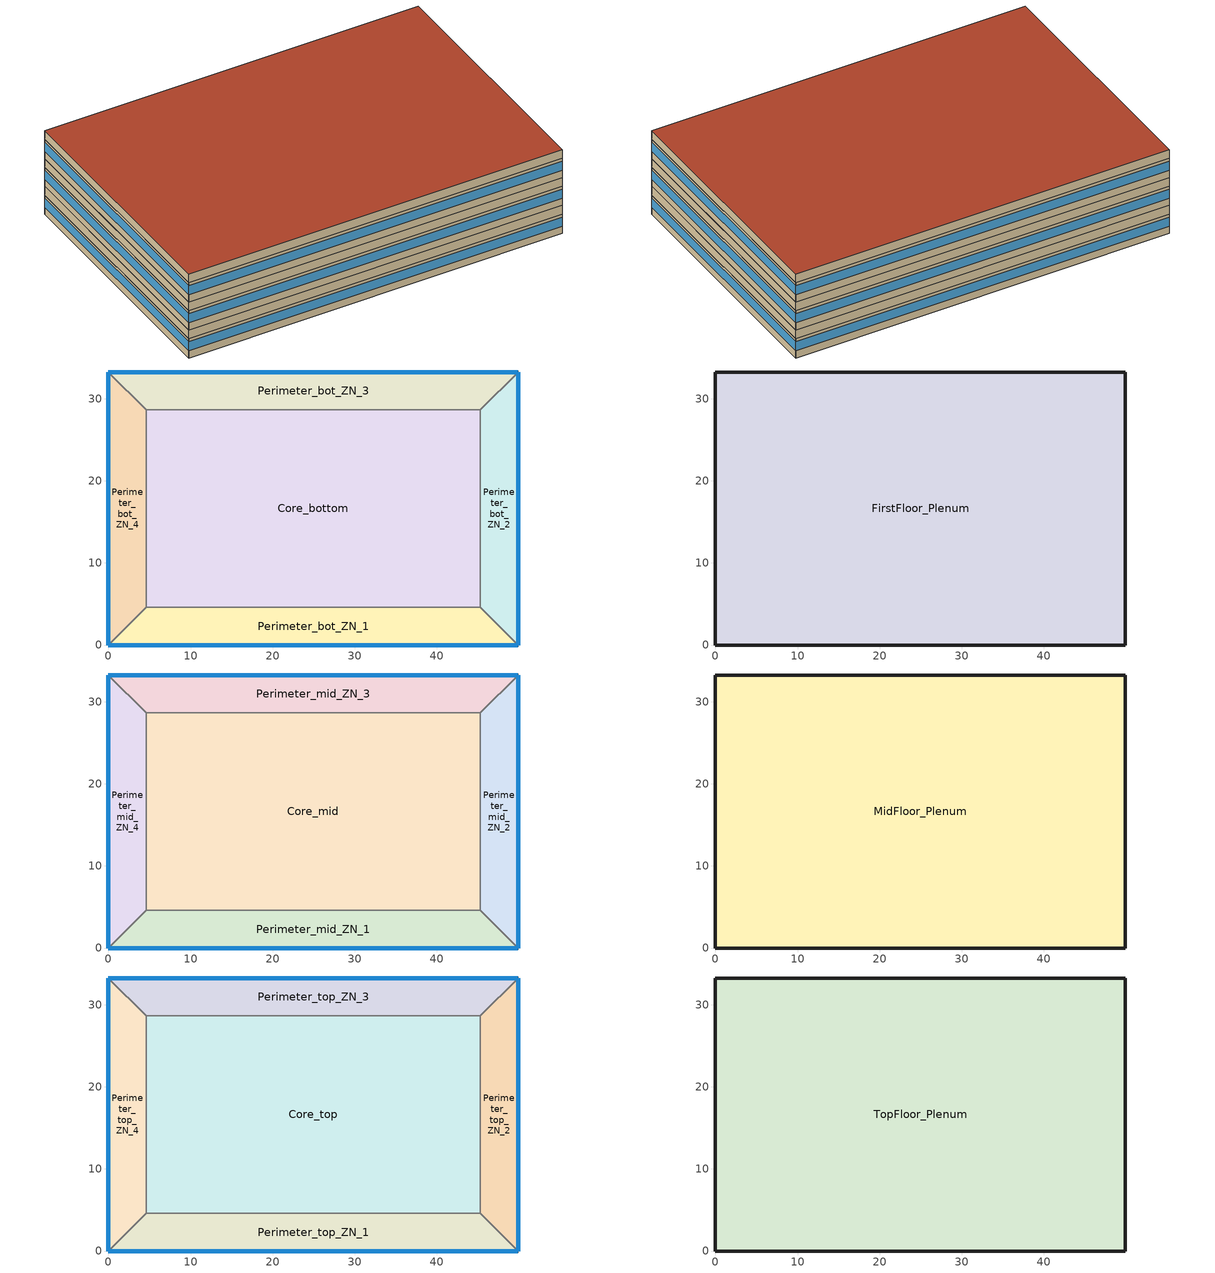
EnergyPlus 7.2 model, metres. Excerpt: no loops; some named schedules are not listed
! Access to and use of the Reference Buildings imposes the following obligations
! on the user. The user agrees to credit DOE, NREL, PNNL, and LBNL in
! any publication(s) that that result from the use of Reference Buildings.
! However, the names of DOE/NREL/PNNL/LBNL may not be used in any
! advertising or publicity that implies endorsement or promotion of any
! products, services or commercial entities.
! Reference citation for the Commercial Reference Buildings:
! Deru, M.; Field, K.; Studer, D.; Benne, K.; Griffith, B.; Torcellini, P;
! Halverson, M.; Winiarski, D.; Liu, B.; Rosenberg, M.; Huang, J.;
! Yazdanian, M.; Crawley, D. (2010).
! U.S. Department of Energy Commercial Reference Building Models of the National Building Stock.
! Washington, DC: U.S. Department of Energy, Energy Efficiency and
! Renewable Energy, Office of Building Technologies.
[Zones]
Core_bottom
 floor ground (ext-slab): 45.34,28.7 45.34,4.57 4.57,4.57 4.57,28.7 z0
 wall to Perimeter_bot_ZN_2 (int-walls): 45.34,4.57 45.34,28.7 z0:2.74
 wall to Perimeter_bot_ZN_3 (int-walls): 45.34,28.7 4.57,28.7 z0:2.74
 wall to Perimeter_bot_ZN_1 (int-walls): 4.57,4.57 45.34,4.57 z0:2.74
 wall to Perimeter_bot_ZN_4 (int-walls): 4.57,28.7 4.57,4.57 z0:2.74
Perimeter_bot_ZN_1
 floor ground (ext-slab): 0,0 4.57,4.57 45.34,4.57 49.91,0 z0
 wall outside (Steel Frame Non-res Ext Wall): 0,0 49.91,0 z0:2.74
 wall to Perimeter_bot_ZN_2 (int-walls): 49.91,0 45.34,4.57 z0:2.74
 wall to Perimeter_bot_ZN_4 (int-walls): 4.57,4.57 0,0 z0:2.74
 window (Window Non-res Fixed): 0,0 49.91,0 z1.02:2.33
Perimeter_bot_ZN_2
 floor ground (ext-slab): 49.91,0 45.34,4.57 45.34,28.7 49.91,33.27 z0
 wall outside (Steel Frame Non-res Ext Wall): 49.91,0 49.91,33.27 z0:2.74
 wall to Perimeter_bot_ZN_3 (int-walls): 49.91,33.27 45.34,28.7 z0:2.74
 window (Window Non-res Fixed): 49.91,0 49.91,33.27 z1.02:2.33
Perimeter_bot_ZN_3
 floor ground (ext-slab): 49.91,33.27 45.34,28.7 4.57,28.7 0,33.27 z0
 wall outside (Steel Frame Non-res Ext Wall): 49.91,33.27 0,33.27 z0:2.74
 wall to Perimeter_bot_ZN_4 (int-walls): 0,33.27 4.57,28.7 z0:2.74
 window (Window Non-res Fixed): 49.91,33.27 0,33.27 z1.02:2.33
Perimeter_bot_ZN_4
 floor ground (ext-slab): 0,33.27 4.57,28.7 4.57,4.57 0,0 z0
 wall outside (Steel Frame Non-res Ext Wall): 0,33.27 0,0 z0:2.74
 window (Window Non-res Fixed): 0,33.27 0,0 z1.02:2.33
FirstFloor_Plenum
 floor to Perimeter_bot_ZN_1 (DropCeiling): 45.34,4.57 49.91,0 0,0 4.57,4.57 z2.74
 floor to Perimeter_bot_ZN_2 (DropCeiling): 49.91,0 45.34,4.57 45.34,28.7 49.91,33.27 z2.74
 floor to Perimeter_bot_ZN_3 (DropCeiling): 0,33.27 49.91,33.27 45.34,28.7 4.57,28.7 z2.74
 floor to Perimeter_bot_ZN_4 (DropCeiling): 4.57,28.7 4.57,4.57 0,0 0,33.27 z2.74
 floor to Core_bottom (DropCeiling): 4.57,4.57 4.57,28.7 45.34,28.7 45.34,4.57 z2.74
 wall outside (Steel Frame Non-res Ext Wall): 49.91,0 49.91,33.27 0,33.27 0,0 49.91,0 z2.74:3.96
Core_mid
 floor to FirstFloor_Plenum (INT-FLOOR-TOPSIDE): 4.57,4.57 4.57,28.7 45.34,28.7 45.34,4.57 z3.96
 wall to Perimeter_mid_ZN_2 (int-walls): 45.34,4.57 45.34,28.7 z3.96:6.71
 wall to Perimeter_mid_ZN_3 (int-walls): 45.34,28.7 4.57,28.7 z3.96:6.71
 wall to Perimeter_mid_ZN_1 (int-walls): 4.57,4.57 45.34,4.57 z3.96:6.71
 wall to Perimeter_mid_ZN_4 (int-walls): 4.57,28.7 4.57,4.57 z3.96:6.71
Perimeter_mid_ZN_1
 floor to FirstFloor_Plenum (INT-FLOOR-TOPSIDE): 0,0 4.57,4.57 45.34,4.57 49.91,0 z3.96
 wall outside (Steel Frame Non-res Ext Wall): 0,0 49.91,0 z3.96:6.71
 wall to Perimeter_mid_ZN_2 (int-walls): 49.91,0 45.34,4.57 z3.96:6.71
 wall to Perimeter_mid_ZN_4 (int-walls): 4.57,4.57 0,0 z3.96:6.71
 window (Window Non-res Fixed): 0,0 49.91,0 z4.98:6.29
Perimeter_mid_ZN_2
 floor to FirstFloor_Plenum (INT-FLOOR-TOPSIDE): 49.91,0 45.34,4.57 45.34,28.7 49.91,33.27 z3.96
 wall outside (Steel Frame Non-res Ext Wall): 49.91,0 49.91,33.27 z3.96:6.71
 wall to Perimeter_mid_ZN_3 (int-walls): 49.91,33.27 45.34,28.7 z3.96:6.71
 window (Window Non-res Fixed): 49.91,0 49.91,33.27 z4.98:6.29
Perimeter_mid_ZN_3
 floor to FirstFloor_Plenum (INT-FLOOR-TOPSIDE): 49.91,33.27 45.34,28.7 4.57,28.7 0,33.27 z3.96
 wall outside (Steel Frame Non-res Ext Wall): 49.91,33.27 0,33.27 z3.96:6.71
 wall to Perimeter_mid_ZN_4 (int-walls): 0,33.27 4.57,28.7 z3.96:6.71
 window (Window Non-res Fixed): 49.91,33.27 0,33.27 z4.98:6.29
Perimeter_mid_ZN_4
 floor to FirstFloor_Plenum (INT-FLOOR-TOPSIDE): 0,33.27 4.57,28.7 4.57,4.57 0,0 z3.96
 wall outside (Steel Frame Non-res Ext Wall): 0,33.27 0,0 z3.96:6.71
 window (Window Non-res Fixed): 0,33.27 0,0 z4.98:6.29
MidFloor_Plenum
 floor to Perimeter_mid_ZN_1 (DropCeiling): 0,0 4.57,4.57 45.34,4.57 49.91,0 z6.71
 floor to Perimeter_mid_ZN_2 (DropCeiling): 49.91,33.27 49.91,0 45.34,4.57 45.34,28.7 z6.71
 floor to Perimeter_mid_ZN_3 (DropCeiling): 49.91,33.27 45.34,28.7 4.57,28.7 0,33.27 z6.71
 floor to Perimeter_mid_ZN_4 (DropCeiling): 0,33.27 4.57,28.7 4.57,4.57 0,0 z6.71
 floor to Core_mid (DropCeiling): 45.34,28.7 45.34,4.57 4.57,4.57 4.57,28.7 z6.71
 wall outside (Steel Frame Non-res Ext Wall): 49.91,0 49.91,33.27 0,33.27 0,0 49.91,0 z6.71:7.92
Core_top
 floor to MidFloor_Plenum (INT-FLOOR-TOPSIDE): 45.34,28.7 45.34,4.57 4.57,4.57 4.57,28.7 z7.92
 wall to Perimeter_top_ZN_2 (int-walls): 45.34,4.57 45.34,28.7 z7.92:10.67
 wall to Perimeter_top_ZN_3 (int-walls): 45.34,28.7 4.57,28.7 z7.92:10.67
 wall to Perimeter_top_ZN_1 (int-walls): 4.57,4.57 45.34,4.57 z7.92:10.67
 wall to Perimeter_top_ZN_4 (int-walls): 4.57,28.7 4.57,4.57 z7.92:10.67
Perimeter_top_ZN_1
 floor to MidFloor_Plenum (INT-FLOOR-TOPSIDE): 0,0 4.57,4.57 45.34,4.57 49.91,0 z7.92
 wall outside (Steel Frame Non-res Ext Wall): 0,0 49.91,0 z7.92:10.67
 wall to Perimeter_top_ZN_2 (int-walls): 49.91,0 45.34,4.57 z7.92:10.67
 wall to Perimeter_top_ZN_4 (int-walls): 4.57,4.57 0,0 z7.92:10.67
 window (Window Non-res Fixed): 0,0 49.91,0 z8.95:10.25
Perimeter_top_ZN_2
 floor to MidFloor_Plenum (INT-FLOOR-TOPSIDE): 49.91,0 45.34,4.57 45.34,28.7 49.91,33.27 z7.92
 wall outside (Steel Frame Non-res Ext Wall): 49.91,0 49.91,33.27 z7.92:10.67
 wall to Perimeter_top_ZN_3 (int-walls): 49.91,33.27 45.34,28.7 z7.92:10.67
 window (Window Non-res Fixed): 49.91,0 49.91,33.27 z8.95:10.25
Perimeter_top_ZN_3
 floor to MidFloor_Plenum (INT-FLOOR-TOPSIDE): 49.91,33.27 45.34,28.7 4.57,28.7 0,33.27 z7.92
 wall outside (Steel Frame Non-res Ext Wall): 49.91,33.27 0,33.27 z7.92:10.67
 wall to Perimeter_top_ZN_4 (int-walls): 0,33.27 4.57,28.7 z7.92:10.67
 window (Window Non-res Fixed): 49.91,33.27 0,33.27 z8.95:10.25
Perimeter_top_ZN_4
 floor to MidFloor_Plenum (INT-FLOOR-TOPSIDE): 0,33.27 4.57,28.7 4.57,4.57 0,0 z7.92
 wall outside (Steel Frame Non-res Ext Wall): 0,33.27 0,0 z7.92:10.67
 window (Window Non-res Fixed): 0,33.27 0,0 z8.95:10.25
TopFloor_Plenum
 floor to Perimeter_top_ZN_1 (DropCeiling): 0,0 4.57,4.57 45.34,4.57 49.91,0 z10.67
 floor to Perimeter_top_ZN_2 (DropCeiling): 49.91,0 45.34,4.57 45.34,28.7 49.91,33.27 z10.67
 floor to Perimeter_top_ZN_3 (DropCeiling): 0,33.27 49.91,33.27 45.34,28.7 4.57,28.7 z10.67
 floor to Perimeter_top_ZN_4 (DropCeiling): 0,0 0,33.27 4.57,28.7 4.57,4.57 z10.67
 floor to Core_top (DropCeiling): 4.57,28.7 45.34,28.7 45.34,4.57 4.57,4.57 z10.67
 wall outside (Steel Frame Non-res Ext Wall): 49.91,0 49.91,33.27 0,33.27 0,0 49.91,0 z10.67:11.89
 roof outside (IEAD Non-res Roof): 49.91,0 49.91,33.27 0,33.27 0,0 z11.89
[Building]
Ref Bldg Medium Office New2004_v1.3_5.0: North Axis {deg}=0; Terrain=City; Loads Convergence Tolerance Value=0.04; Temperature Convergence Tolerance Value {deltaC}=0.2; Solar Distribution=FullInteriorAndExterior; Maximum Number of Warmup Days=25; Minimum Number of Warmup Days=6
[Site:Location]
USA CA-SAN FRANCISCO: Latitude {deg}=37.62; Longitude {deg}=-122.37; Time Zone {hr}=-8; Elevation {m}=5
[SizingPeriod:DesignDay] Day of Month=21; Humidity Condition Type=Wetbulb; Barometric Pressure {Pa}=101265; Rain Indicator=No; Snow Indicator=No; Daylight Saving Time Indicator=No; Solar Model Indicator=ASHRAEClearSky
Name | Month | Day Type | Maximum Dry-Bulb Temperature {C} | Daily Dry-Bulb Temperature Range {deltaC} | Wetbulb or DewPoint at Maximum Dry-Bulb {C} | Wind Speed {m/s} | Wind Direction {deg} | Sky Clearness
SAN_FRANCISCO Ann Htg 99.6% Condns DB | 1 | WinterDesignDay | 3.2 | 0 | 3.2 | 2.4 | 140 | 0
SAN_FRANCISCO Ann Clg .4% Condns WB=>MDB | 9 | SummerDesignDay | 25.7 | 9 | 18.4 | 5.8 | 310 | 1
[Site:WaterMainsTemperature]
Calculation Method=CORRELATION; Annual Average Outdoor Air Temperature {C}=13.08; Maximum Difference In Monthly Average Outdoor Air Temperatures {deltaC}=8
[Site:GroundTemperature:BuildingSurface]
19.905, 19.922, 19.91, 19.932, 19.949, 20.038, 20.327, 20.062, 20.443, 20.088, 19.986, 19.948
[Construction]
Steel Frame Non-res Ext Wall: Wood Siding, Steel Frame NonRes Wall Insulation, 1/2IN Gypsum
IEAD Non-res Roof: Roof Membrane, IEAD NonRes Roof Insulation, Metal Decking
ext-slab: HW CONCRETE, CP02 CARPET PAD
int-walls: 1/2IN Gypsum, 1/2IN Gypsum
INT-FLOOR-TOPSIDE: MAT-CC05 4 HW CONCRETE, CP02 CARPET PAD
Window Non-res Fixed: NonRes Fixed Assembly Window
DropCeiling: Std AC02
InteriorFurnishings: Std Wood 6inch
[Material] Thermal Absorptance=0.9
Name | Roughness | Thickness {m} | Conductivity {W/m-K} | Density {kg/m3} | Specific Heat {J/kg-K} | Solar Absorptance | Visible Absorptance
Steel Frame NonRes Wall Insulation | MediumRough | 0.0539159 | 0.049 | 265 | 836.8 | 0.7 | 0.7
IEAD NonRes Roof Insulation | MediumRough | 0.124663 | 0.049 | 265 | 836.8 | 0.7 | 0.7
Std Wood 6inch | MediumSmooth | 0.15 | 0.12 | 540 | 1210 | 0.7 | 0.7
Wood Siding | MediumSmooth | 0.01 | 0.11 | 544.62 | 1210 | 0.78 | 0.78
1/2IN Gypsum | Smooth | 0.0127 | 0.16 | 784.9 | 830 | 0.92 | 0.92
HW CONCRETE; MAT-CC05 4 HW CONCRETE | Rough | 0.1016 | 1.311 | 2240 | 836.8 | 0.7 | 0.7
Roof Membrane | VeryRough | 0.0095 | 0.16 | 1121.29 | 1460 | 0.7 | 0.7
Metal Decking | MediumSmooth | 0.0015 | 45.006 | 7680 | 418.4 | 0.7 | 0.3
Std AC02 | MediumSmooth | 0.0127 | 0.057 | 288 | 1339 | 0.7 | 0.2
[WindowMaterial:SimpleGlazingSystem]
NonRes Fixed Assembly Window: U-Factor {W/m2-K}=6.92716; Solar Heat Gain Coefficient=0.39
[Material:NoMass]
CP02 CARPET PAD: Roughness=VeryRough; Thermal Resistance {m2-K/W}=0.2165; Thermal Absorptance=0.9; Solar Absorptance=0.7; Visible Absorptance=0.8
[Zone] Type=1; Multiplier=1; Floor Area {m2}=autocalculate
Name | Part of Total Floor Area
Core_bottom; Core_mid; Core_top; Perimeter_bot_ZN_1; Perimeter_bot_ZN_2; Perimeter_bot_ZN_3; Perimeter_bot_ZN_4; Perimeter_mid_ZN_1; Perimeter_mid_ZN_2; Perimeter_mid_ZN_3; Perimeter_mid_ZN_4; Perimeter_top_ZN_1; Perimeter_top_ZN_2; Perimeter_top_ZN_3; Perimeter_top_ZN_4 | Yes
FirstFloor_Plenum; MidFloor_Plenum; TopFloor_Plenum | No
[People] Number of People Schedule=BLDG_OCC_SCH; Number of People Calculation Method=Area/Person; Zone Floor Area per Person {m2/person}=18.58; Fraction Radiant=0.3; Sensible Heat Fraction=AUTOCALCULATE; Activity Level Schedule=ACTIVITY_SCH; Enable ASHRAE 55 Comfort Warnings=No; Mean Radiant Temperature Calculation Type=ZoneAveraged; Work Efficiency Schedule=WORK_EFF_SCH; Clothing Insulation Schedule=CLOTHING_SCH; Air Velocity Schedule=AIR_VELO_SCH; Thermal Comfort Model 1 Type=FANGER
Name | Zone or ZoneList
Core_bottom People | Core_bottom
Core_mid People | Core_mid
Core_top People | Core_top
Perimeter_bot_ZN_1 People | Perimeter_bot_ZN_1
Perimeter_bot_ZN_2 People | Perimeter_bot_ZN_2
Perimeter_bot_ZN_3 People | Perimeter_bot_ZN_3
Perimeter_bot_ZN_4 People | Perimeter_bot_ZN_4
Perimeter_mid_ZN_1 People | Perimeter_mid_ZN_1
Perimeter_mid_ZN_2 People | Perimeter_mid_ZN_2
Perimeter_mid_ZN_3 People | Perimeter_mid_ZN_3
Perimeter_mid_ZN_4 People | Perimeter_mid_ZN_4
Perimeter_top_ZN_1 People | Perimeter_top_ZN_1
Perimeter_top_ZN_2 People | Perimeter_top_ZN_2
Perimeter_top_ZN_3 People | Perimeter_top_ZN_3
Perimeter_top_ZN_4 People | Perimeter_top_ZN_4
[Lights] Schedule=BLDG_LIGHT_SCH; Design Level Calculation Method=Watts/Area; Watts per Zone Floor Area {W/m2}=10.76; Return Air Fraction=0.4; Fraction Radiant=0.4; Fraction Visible=0.2; Fraction Replaceable=1; Return Air Fraction Calculated from Plenum Temperature=No
Name | Zone or ZoneList
Core_bottom_Lights | Core_bottom
Core_mid_Lights | Core_mid
Core_top_Lights | Core_top
Perimeter_bot_ZN_1_Lights | Perimeter_bot_ZN_1
Perimeter_bot_ZN_2_Lights | Perimeter_bot_ZN_2
Perimeter_bot_ZN_3_Lights | Perimeter_bot_ZN_3
Perimeter_bot_ZN_4_Lights | Perimeter_bot_ZN_4
Perimeter_mid_ZN_1_Lights | Perimeter_mid_ZN_1
Perimeter_mid_ZN_2_Lights | Perimeter_mid_ZN_2
Perimeter_mid_ZN_3_Lights | Perimeter_mid_ZN_3
Perimeter_mid_ZN_4_Lights | Perimeter_mid_ZN_4
Perimeter_top_ZN_1_Lights | Perimeter_top_ZN_1
Perimeter_top_ZN_2_Lights | Perimeter_top_ZN_2
Perimeter_top_ZN_3_Lights | Perimeter_top_ZN_3
Perimeter_top_ZN_4_Lights | Perimeter_top_ZN_4
[ElectricEquipment] Fraction Latent=0; Fraction Radiant=0.5; Fraction Lost=0
Name | Zone or ZoneList | Schedule | Design Level Calculation Method | Watts per Zone Floor Area {W/m2} | Design Level {W}
Core_bottom_PlugMisc_Equip | Core_bottom | BLDG_EQUIP_SCH | Watts/Area | 10.76
Core_mid_PlugMisc_Equip | Core_mid | BLDG_EQUIP_SCH | Watts/Area | 10.76
Core_top_PlugMisc_Equip | Core_top | BLDG_EQUIP_SCH | Watts/Area | 10.76
Perimeter_bot_ZN_1_PlugMisc_Equip | Perimeter_bot_ZN_1 | BLDG_EQUIP_SCH | Watts/Area | 10.76
Perimeter_bot_ZN_2_PlugMisc_Equip | Perimeter_bot_ZN_2 | BLDG_EQUIP_SCH | Watts/Area | 10.76
Perimeter_bot_ZN_3_PlugMisc_Equip | Perimeter_bot_ZN_3 | BLDG_EQUIP_SCH | Watts/Area | 10.76
Perimeter_bot_ZN_4_PlugMisc_Equip | Perimeter_bot_ZN_4 | BLDG_EQUIP_SCH | Watts/Area | 10.76
Perimeter_mid_ZN_1_PlugMisc_Equip | Perimeter_mid_ZN_1 | BLDG_EQUIP_SCH | Watts/Area | 10.76
Perimeter_mid_ZN_2_PlugMisc_Equip | Perimeter_mid_ZN_2 | BLDG_EQUIP_SCH | Watts/Area | 10.76
Perimeter_mid_ZN_3_PlugMisc_Equip | Perimeter_mid_ZN_3 | BLDG_EQUIP_SCH | Watts/Area | 10.76
Perimeter_mid_ZN_4_PlugMisc_Equip | Perimeter_mid_ZN_4 | BLDG_EQUIP_SCH | Watts/Area | 10.76
Perimeter_top_ZN_1_PlugMisc_Equip | Perimeter_top_ZN_1 | BLDG_EQUIP_SCH | Watts/Area | 10.76
Perimeter_top_ZN_2_PlugMisc_Equip | Perimeter_top_ZN_2 | BLDG_EQUIP_SCH | Watts/Area | 10.76
Perimeter_top_ZN_3_PlugMisc_Equip | Perimeter_top_ZN_3 | BLDG_EQUIP_SCH | Watts/Area | 10.76
Perimeter_top_ZN_4_PlugMisc_Equip | Perimeter_top_ZN_4 | BLDG_EQUIP_SCH | Watts/Area | 10.76
Core_bottom_Elevators_Equip | Core_bottom | BLDG_ELEVATORS | EquipmentLevel |  | 32109.9
[Exterior:Lights]
Exterior Facade Lighting: Schedule=ALWAYS_ON; Design Level {W}=14804; Control Option=AstronomicalClock
[ZoneInfiltration:DesignFlowRate] Schedule=INFIL_QUARTER_ON_SCH; Design Flow Rate Calculation Method=Flow/ExteriorArea; Flow per Exterior Surface Area {m3/s-m2}=0.000302; Constant Term Coefficient=1; Temperature Term Coefficient=0; Velocity Term Coefficient=0; Velocity Squared Term Coefficient=0
Name | Zone or ZoneList
FirstFloor_Plenum_Infiltration | FirstFloor_Plenum
MidFloor_Plenum_Infiltration | MidFloor_Plenum
Perimeter_bot_ZN_1_Infiltration | Perimeter_bot_ZN_1
Perimeter_bot_ZN_2_Infiltration | Perimeter_bot_ZN_2
Perimeter_bot_ZN_3_Infiltration | Perimeter_bot_ZN_3
Perimeter_bot_ZN_4_Infiltration | Perimeter_bot_ZN_4
Perimeter_mid_ZN_1_Infiltration | Perimeter_mid_ZN_1
Perimeter_mid_ZN_2_Infiltration | Perimeter_mid_ZN_2
Perimeter_mid_ZN_3_Infiltration | Perimeter_mid_ZN_3
Perimeter_mid_ZN_4_Infiltration | Perimeter_mid_ZN_4
Perimeter_top_ZN_1_Infiltration | Perimeter_top_ZN_1
Perimeter_top_ZN_2_Infiltration | Perimeter_top_ZN_2
Perimeter_top_ZN_3_Infiltration | Perimeter_top_ZN_3
Perimeter_top_ZN_4_Infiltration | Perimeter_top_ZN_4
TopFloor_Plenum_Infiltration | TopFloor_Plenum
[InternalMass] Construction=InteriorFurnishings
Name | Zone | Surface Area {m2}
Core_bottom Internal Mass | Core_bottom | 1967.07
Core_mid Internal Mass | Core_mid | 1967.07
Core_top Internal Mass | Core_top | 1967.07
Perimeter_bot_ZN_1 Internal Mass | Perimeter_bot_ZN_1 | 414.6763
Perimeter_bot_ZN_2 Internal Mass | Perimeter_bot_ZN_2 | 262.5244
Perimeter_bot_ZN_3 Internal Mass | Perimeter_bot_ZN_3 | 414.6763
Perimeter_bot_ZN_4 Internal Mass | Perimeter_bot_ZN_4 | 262.5072
Perimeter_mid_ZN_1 Internal Mass | Perimeter_mid_ZN_1 | 414.6763
Perimeter_mid_ZN_2 Internal Mass | Perimeter_mid_ZN_2 | 262.5244
Perimeter_mid_ZN_3 Internal Mass | Perimeter_mid_ZN_3 | 414.6763
Perimeter_mid_ZN_4 Internal Mass | Perimeter_mid_ZN_4 | 262.5072
Perimeter_top_ZN_1 Internal Mass | Perimeter_top_ZN_1 | 414.6763
Perimeter_top_ZN_2 Internal Mass | Perimeter_top_ZN_2 | 262.5244
Perimeter_top_ZN_3 Internal Mass | Perimeter_top_ZN_3 | 414.6763
Perimeter_top_ZN_4 Internal Mass | Perimeter_top_ZN_4 | 262.5072
[AirLoopHVAC:ReturnPlenum]
Name | Zone
VAV_2 Return Plenum | MidFloor_Plenum
VAV_1 Return Plenum | FirstFloor_Plenum
VAV_3 Return Plenum | TopFloor_Plenum
[AvailabilityManager:NightCycle] Applicability Schedule=ALWAYS_ON; Fan Schedule=HVACOperationSchd; Control Type=CycleOnAny; Thermostat Tolerance {deltaC}=1; Cycling Run Time {s}=1800
VAV_1 Availability Manager; VAV_2 Availability Manager; VAV_3 Availability Manager
[UtilityCost:Tariff]
Name | Output Meter | Conversion Factor Choice | Time of Use Period Schedule | Season Schedule | Demand Window Length | Monthly Charge or Variable | Group
PGE_E-19_MediumGeneralTOUDemandService | Electricity:Facility | kWh | PGETOUSched | PGESeasonsSchedule | HalfHour | 174.88 | Comm Elect
PGE_A-10MediumGeneralDemandService | Electricity:Facility | kWh |  | PGESeasonsSchedule | HalfHour | 67.64 | Comm Elect
PGE_A-1SmallGeneralService | Electricity:Facility | kWh |  | PGESeasonsSchedule | HalfHour | 7.31 | Comm Elect
CA_EIAMonthlyRateGas | Gas:Facility | MCF |  |  |  | 0 | Comm Gas
[UtilityCost:Charge:Simple]
Name | Tariff | Source Variable | Season | Category Variable | Cost per Unit Value or Variable
SummerOnPeakDemandCharge | PGE_E-19_MediumGeneralTOUDemandService | PeakDemand | Summer | DemandCharges | 13.51
SummerMidPeakDemandCharge | PGE_E-19_MediumGeneralTOUDemandService | MidPeakDemand | Summer | DemandCharges | 3.75
SummerDemandCharge | PGE_E-19_MediumGeneralTOUDemandService | totalDemand | Summer | DemandCharges | 3.18
WinterMidPeakDemandCharge | PGE_E-19_MediumGeneralTOUDemandService | MidPeakDemand | Winter | DemandCharges | 3.69
WinterDemandCharge | PGE_E-19_MediumGeneralTOUDemandService | totalDemand | Winter | DemandCharges | 3.18
SummerPeakEnergyCharge | PGE_E-19_MediumGeneralTOUDemandService | PeakEnergy | Summer | EnergyCharges | 0.15746
SummerMidPeakEnergyCharge | PGE_E-19_MediumGeneralTOUDemandService | MidPeakEnergy | Summer | EnergyCharges | 0.09613
SummerOffPeakEnergyCharge | PGE_E-19_MediumGeneralTOUDemandService | OffPeakEnergy | Summer | EnergyCharges | 0.08203
WinterMidPeakEnergyCharge | PGE_E-19_MediumGeneralTOUDemandService | MidPeakEnergy | Winter | EnergyCharges | 0.10181
WinterOffPeakEnergyCharge | PGE_E-19_MediumGeneralTOUDemandService | OffPeakEnergy | Winter | EnergyCharges | 0.08203
TaxofEightPercent | PGE_E-19_MediumGeneralTOUDemandService | subtotal | Annual | Taxes | 0.08
SummerEnergyCharge | PGE_A-10MediumGeneralDemandService | totalEnergy | Summer | EnergyCharges | 0.1416
WinterEnergyCharge | PGE_A-10MediumGeneralDemandService | totalEnergy | Winter | EnergyCharges | 0.103
SummerDemandCharge | PGE_A-10MediumGeneralDemandService | totalDemand | Summer | DemandCharges | 6.56
WinterDemandCharge | PGE_A-10MediumGeneralDemandService | totalDemand | Winter | DemandCharges | 1.58
TaxofEightPercent | PGE_A-10MediumGeneralDemandService | subtotal | Annual | Taxes | 0.08
SummerEnergyCharge | PGE_A-1SmallGeneralService | totalEnergy | Summer | EnergyCharges | 0.1794
WinterEnergyCharge | PGE_A-1SmallGeneralService | totalEnergy | Winter | EnergyCharges | 0.1179
TaxofEightPercent | PGE_A-1SmallGeneralService | subtotal | Annual | Taxes | 0.08
